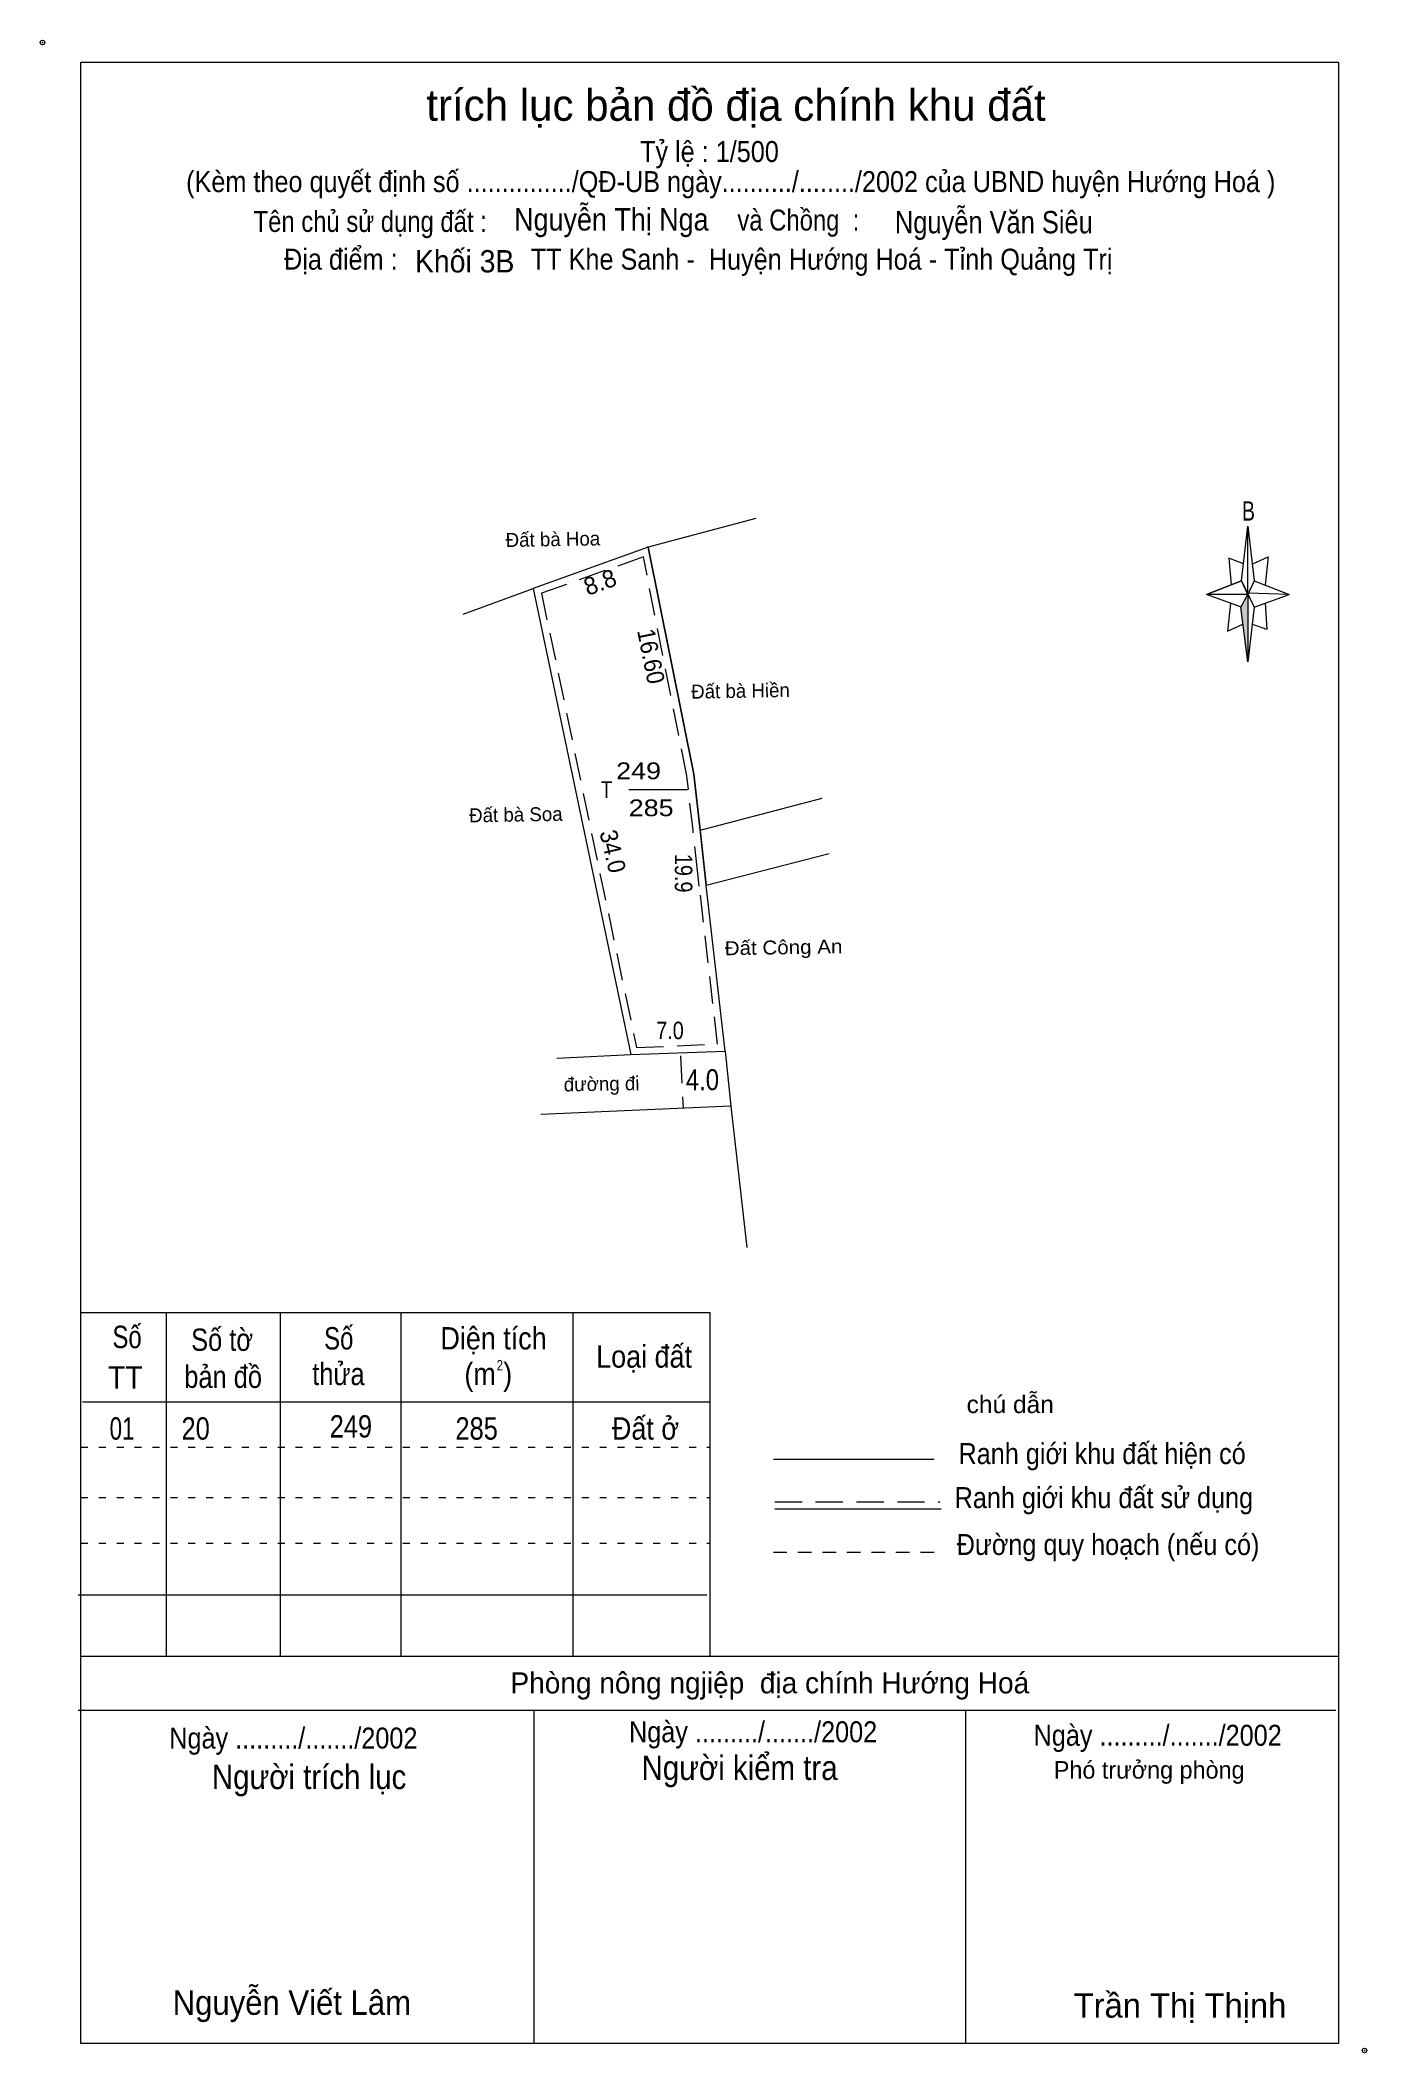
# Model space of a CAD drawing. Header units: centimetres. Extents: x 0.4 to 19.4, y 1 to 29.8.
import ezdxf
from ezdxf.enums import TextEntityAlignment as Align

# ---------------------------------------------------------------- set-up
doc = ezdxf.new("R2010")
doc.units = ezdxf.units.CM
doc.header["$LTSCALE"] = 0.13
doc.header["$PDMODE"] = 32
doc.header["$PDSIZE"] = 0.065
for name, pattern in [('DOTTED', [1.5, 0.3, -1.2]), ('MEDIUM_DASHED', [4.5, 3, -1.5]), ('SHORT_DASHED', [2.7, 1.5, -1.2])]:
    doc.linetypes.add(name, pattern=pattern)
for name, color, linetype, lineweight in [('1', 7, 'Continuous', 13), ('22', 7, 'Continuous', 13), ('30', 7, 'Continuous', 13), ('5', 7, 'Continuous', 13)]:
    doc.layers.add(name, color=color, linetype=linetype, lineweight=lineweight)
doc.layers.add('34', color=7, linetype='Continuous')
doc.layers.add('50', color=7, linetype='Continuous')

msp = doc.modelspace()

# ---------------------------------------------------------------- hatches: boundary and pattern name
at = {"layer": '5'}
msp.add_hatch(color=256, dxfattribs=at).paths.add_polyline_path([(17.7, 21.83), (17.7, 20.87), (17.6, 21.65)])

# ---------------------------------------------------------------- linework, layer by layer
at = {"layer": '1'}
for p, q in [((9.77, 19.26), (9.12, 22.51)), ((6.47, 21.55), (7.47, 21.92)), ((9.86, 18.46), (9.77, 19.26)), ((7.81, 15.2), (8.87, 15.25))]:
    msp.add_line(p, q, dxfattribs=at)
at = {"layer": '1', "linetype": 'MEDIUM_DASHED'}
msp.add_line((9.58, 15.23), (9.62, 14.48), dxfattribs=at)
at = {"layer": '1', "linetype": 'DOTTED'}
for p, q in [((1, 9.63), (10, 9.63)), ((1, 8.91), (10, 8.91)), ((1, 8.26), (10, 8.26))]:
    msp.add_line(p, q, dxfattribs=at)
at = {"layer": '1'}
for points in [[(9.12, 22.51), (7.47, 21.92), (8.87, 15.25)], [(9.86, 18.47), (9.77, 19.26), (9.12, 22.52)], [(9.95, 17.67), (9.93, 17.85), (9.86, 18.47)], [(8.87, 15.25), (10.22, 15.3), (9.95, 17.67)], [(10.22, 15.3), (10.3, 14.51), (10.53, 12.49)]]:
    msp.add_lwpolyline(points, dxfattribs=at)
at = {"layer": '1', "linetype": 'MEDIUM_DASHED'}
for points in [[(9.76, 18.46), (9.67, 19.24), (9.05, 22.37), (7.59, 21.85), (8.95, 15.35)], [(9.85, 17.66), (9.83, 17.84), (9.76, 18.46)], [(8.95, 15.35), (10.11, 15.4), (9.85, 17.66)]]:
    msp.add_lwpolyline(points, dxfattribs=at)
at = {"layer": '22'}
for p, q in [((10.66, 22.92), (9.12, 22.51)), ((9.86, 18.46), (11.61, 18.92)), ((9.86, 18.46), (9.95, 17.67)), ((11.71, 18.12), (9.95, 17.67)), ((10.3, 14.51), (7.58, 14.39))]:
    msp.add_line(p, q, dxfattribs=at)
msp.add_lwpolyline([(9.12, 22.51), (9.77, 19.26), (9.86, 18.46), (9.95, 17.67)], dxfattribs=at)
at = {"layer": '30'}
msp.add_line((8.84, 19.04), (9.68, 19.04), dxfattribs=at)
at = {"layer": '5'}
for p, q in [((17.61, 22.03), (17.7, 22.81)), ((17.79, 22.03), (18.29, 21.83)), ((17.61, 21.65), (17.11, 21.83)), ((17.79, 21.65), (17.7, 20.87)), ((17.95, 21.71), (17.97, 21.33)), ((17.97, 21.33), (17.76, 21.41)), ((1, 11.56), (10, 11.56)), ((2.22, 11.56), (2.22, 6.64)), ((3.85, 11.56), (3.85, 6.64)), ((5.58, 11.56), (5.58, 6.64)), ((8.04, 11.56), (8.04, 6.64)), ((10, 11.56), (10, 6.64)), ((1.02, 10.28), (10, 10.28)), ((10.91, 9.46), (13.21, 9.46)), ((10.93, 8.75), (13.31, 8.75)), ((0.96, 7.52), (9.96, 7.52)), ((1, 6.64), (19, 6.64)), ((0.96, 5.87), (18.96, 5.87)), ((7.48, 5.87), (7.48, 1.1)), ((13.66, 5.87), (13.66, 1.1))]:
    msp.add_line(p, q, dxfattribs=at)
at = {"layer": '5', "linetype": 'MEDIUM_DASHED'}
msp.add_line((10.93, 8.85), (13.29, 8.85), dxfattribs=at)
at = {"layer": '5', "linetype": 'SHORT_DASHED'}
msp.add_line((10.91, 8.13), (13.29, 8.13), dxfattribs=at)
at = {"layer": '5'}
for points in [[(1, 29.45), (19, 29.45), (19, 1.1), (1, 1.1)], [(17.7, 22.81), (17.79, 22.03), (17.7, 21.83)], [(17.7, 21.83), (17.11, 21.83), (17.61, 22.03), (17.79, 21.65), (18.29, 21.83), (17.7, 21.85)], [(17.7, 21.83), (17.7, 20.87), (17.6, 21.65)]]:
    msp.add_lwpolyline(points, close=True, dxfattribs=at)
for points in [[(17.64, 22.27), (17.43, 22.35), (17.46, 21.97)], [(17.77, 22.27), (17.99, 22.37), (17.95, 21.97)], [(17.7, 21.83), (17.61, 22.03), (17.11, 21.83)], [(17.45, 21.71), (17.41, 21.31), (17.63, 21.41)], [(17.7, 21.83), (17.79, 21.65), (18.29, 21.83)]]:
    msp.add_lwpolyline(points, dxfattribs=at)
for p in [(0.45, 29.73), (19.37, 1)]:
    msp.add_point(p, dxfattribs=at)

# ---------------------------------------------------------------- texts
at = {"layer": '1'}
for s, p in [('Đất bà Hoa ', (7.7933, 22.524)), ('Đất bà Hiền ', (10.4783, 20.3546)), ('Đất bà Soa ', (7.2633, 18.5835)), ('đường đi', (8.4533, 14.7311))]:
    msp.add_text(s, height=0.2, rotation=1, dxfattribs=at).set_placement(p, align=Align.CENTER)
at = {"layer": '1', "width": 1.1}
msp.add_text('Đất Công An ', height=0.2, rotation=1, dxfattribs=at).set_placement((11.0983, 16.6855), align=Align.CENTER)
at = {"layer": '1'}
for s, height, width, p in [('4.0', 0.3, 0.85, (9.895, 14.74)), ('2', 0.15, 0.8, (6.995, 10.73))]:
    msp.add_text(s, height=height, dxfattribs=dict(at, width=width)).set_placement(p, align=Align.CENTER)
at = {"layer": '30'}
for s, width, p in [('249', 1.2, (8.66, 19.19)), ('T', 0.85, (8.44, 18.92)), ('285', 1.2, (8.84, 18.66))]:
    msp.add_text(s, height=0.24, dxfattribs=dict(at, width=width)).set_placement(p)
at = {"layer": '34'}
for s, width, p in [('Nguyễn Thị Nga ', 0.9, (7.2, 27.04)), ('Nguyễn Văn Siêu ', 0.85, (12.65, 27)), ('Khối 3B', 0.95, (5.78, 26.44))]:
    msp.add_text(s, height=0.32, dxfattribs=dict(at, width=width)).set_placement(p)
at = {"layer": '5'}
for s, height, p in [('trích lục bản đồ địa chính khu đất', 0.45, (10.375, 28.61)), ('Phòng nông ngjiệp  địa chính Hướng Hoá ', 0.3, (10.915, 6.11)), ('Phó trưởng phòng ', 0.25, (16.335, 4.89)), ('Trần Thị Thịnh', 0.35, (16.73, 1.47))]:
    msp.add_text(s, height=height, dxfattribs=at).set_placement(p, align=Align.CENTER)
for s, height, width, p in [('Tỷ lệ : 1/500', 0.3, 0.9, (9.995, 28.02)), ('(Kèm theo quyết định số .............../QĐ-UB ngày........../......../2002 của UBND huyện Hướng Hoá )', 0.3, 0.9, (10.3, 27.59)), ('và Chồng  : ', 0.3, 0.85, (11.315, 27.04)), ('Tên chủ sử dụng đất :', 0.3, 0.85, (5.14, 27.02)), ('Địa điểm :                   TT Khe Sanh -  Huyện Hướng Hoá - Tỉnh Quảng Trị ', 0.3, 0.9, (9.885, 26.48)), ('B', 0.2756, 0.75, (17.71, 22.89)), ('Số', 0.32, 0.8, (1.66, 11.05)), ('Số tờ', 0.32, 0.85, (3.02, 11.01)), ('Số', 0.32, 0.8, (4.69, 11.03)), ('Diện tích', 0.32, 0.9, (6.905, 11.03)), ('Loại đất', 0.32, 0.9, (9.06, 10.77)), ('TT', 0.32, 0.95, (1.635, 10.47)), ('bản đồ', 0.32, 0.85, (3.035, 10.48)), ('thửa', 0.32, 0.85, (4.685, 10.52)), ('(m )', 0.32, 0.9, (6.83, 10.52)), ('chú dẫn', 0.25, 1.05, (14.3, 10.12)), ('Ranh giới khu đất hiện có ', 0.3, 0.9, (15.665, 9.39)), ('Ranh giới khu đất sử dụng', 0.3, 0.9, (15.64, 8.76)), ('Đường quy hoạch (nếu có)', 0.3, 0.9, (15.7, 8.09)), ('Ngày ........./......./2002', 0.3, 0.9, (4.04, 5.32)), ('Ngày ........./......./2002', 0.3, 0.9, (10.62, 5.41)), ('Ngày ........./......./2002', 0.3, 0.9, (16.41, 5.36)), ('Người kiểm tra ', 0.35, 0.9, (10.485, 4.87)), ('Người trích lục', 0.35, 0.9, (4.265, 4.74)), ('Nguyễn Viết Lâm ', 0.35, 0.95, (4.08, 1.51))]:
    msp.add_text(s, height=height, dxfattribs=dict(at, width=width)).set_placement(p, align=Align.CENTER)
at = {"layer": '50'}
msp.add_text('8.8', height=0.25, rotation=20.093, dxfattribs=at).set_placement((8.4721, 21.8912), align=Align.CENTER)
for s, rotation, width, p in [('16.60', 281.323, 0.95, (9.0372, 20.9245)), ('34.0', 283.3, 0.95, (8.4912, 18.1288)), ('19.9', 270, 0.85, (9.5, 17.845))]:
    msp.add_text(s, height=0.25, rotation=rotation, dxfattribs=dict(at, width=width)).set_placement(p, align=Align.CENTER)
at = {"layer": '50', "width": 0.85}
msp.add_text('7.0', height=0.25, dxfattribs=at).set_placement((9.43, 15.47), align=Align.CENTER)
at = {"layer": '50'}
for s, width, p in [('249', 0.85, (4.56, 9.77)), ('Đất ở ', 0.9, (8.6, 9.74)), ('01', 0.75, (1.41, 9.74)), ('20', 0.85, (2.44, 9.74)), ('285', 0.85, (6.36, 9.74))]:
    msp.add_text(s, height=0.32, dxfattribs=dict(at, width=width)).set_placement(p)

doc.saveas('drawing.dxf')
